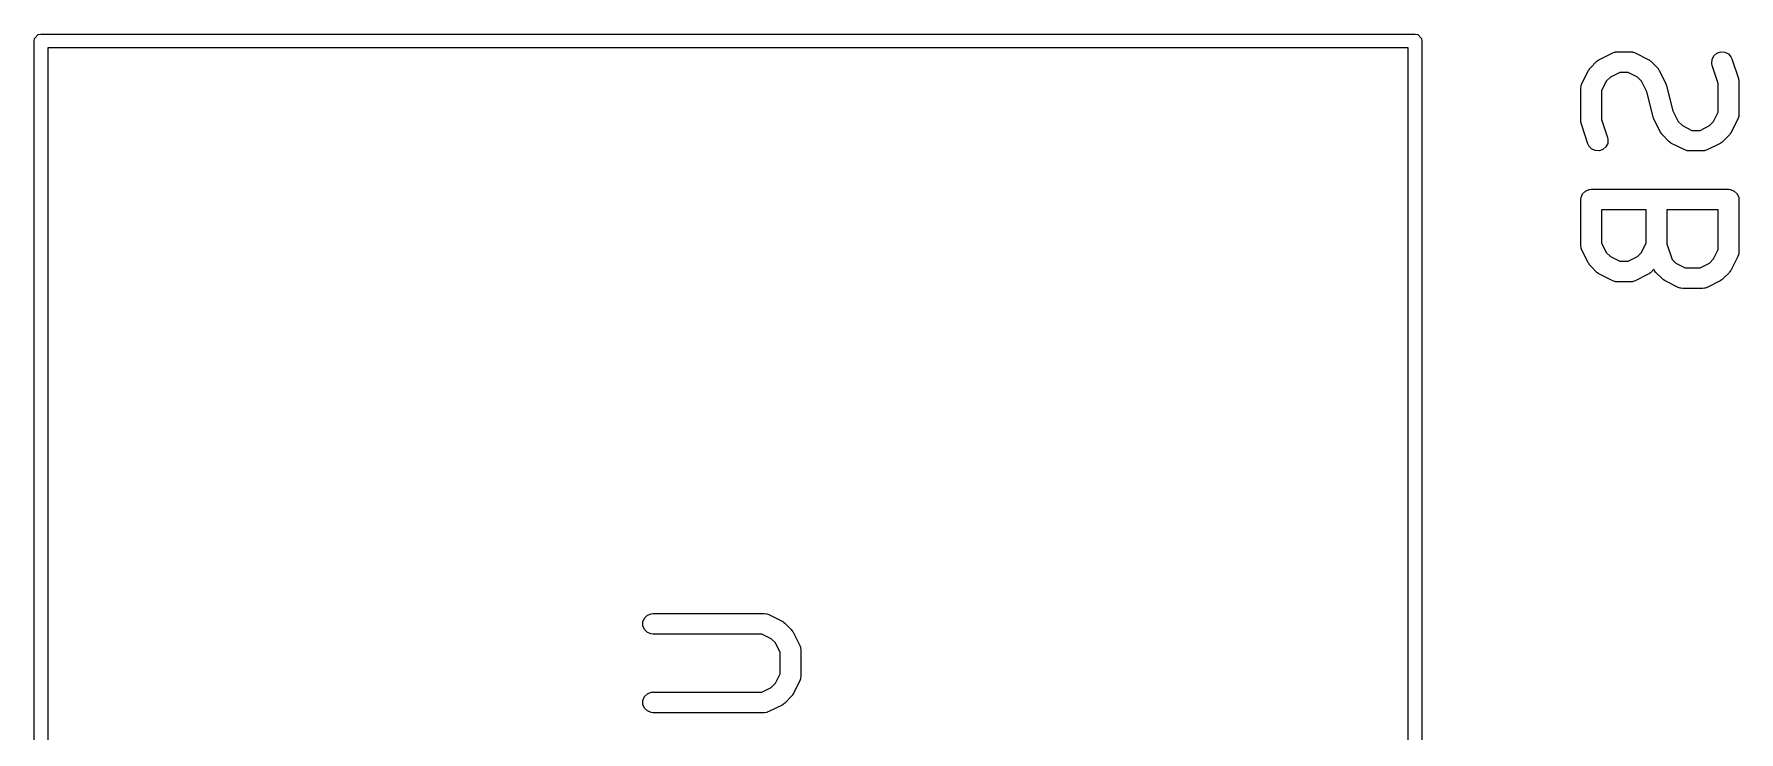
# Model space of a CAD drawing. Extents: x -0.08 to 1.99, y 0.07 to 3.69.
# Drawn here: x 0.8376 to 1.3261, y 1.8002 to 2 of the extents above; entities that cross this region are included whole.
import ezdxf

# ---------------------------------------------------------------- set-up
doc = ezdxf.new("R2010")
doc.units = 0
doc.header["$MEASUREMENT"] = 0
doc.layers.add('BLACK', color=7, linetype='CONTINUOUS')

msp = doc.modelspace()

# ---------------------------------------------------------------- linework, layer by layer
at = {"layer": 'BLACK', "linetype": 'CONTINUOUS'}
for p, q in [((0.8376, 1.99803), (0.83775, 1.99878)), ((0.8376, 1.60433), (0.8376, 1.99803)), ((0.83775, 1.99878), (0.83881, 1.99985)), ((0.83881, 1.99985), (0.83957, 2)), ((0.83957, 2), (1.23327, 2)), ((1.23327, 2), (1.23402, 1.99985)), ((1.23402, 1.99985), (1.23509, 1.99878)), ((1.23509, 1.99878), (1.23524, 1.99803)), ((1.23524, 1.99803), (1.23524, 1.6437)), ((0.84154, 1.99606), (0.84154, 1.6063)), ((1.2313, 1.99606), (0.84154, 1.99606)), ((1.2313, 1.64452), (1.2313, 1.99606)), ((1.28616, 1.99276), (1.28991, 1.99464)), ((1.28991, 1.99464), (1.29045, 1.99484)), ((1.29045, 1.99484), (1.29056, 1.99485)), ((1.29056, 1.99485), (1.29066, 1.99489)), ((1.29066, 1.99489), (1.29123, 1.99495)), ((1.29123, 1.99495), (1.29498, 1.99495)), ((1.29498, 1.99495), (1.29556, 1.99489)), ((1.29556, 1.99489), (1.29566, 1.99485)), ((1.29566, 1.99485), (1.29576, 1.99484)), ((1.29576, 1.99484), (1.2963, 1.99464)), ((1.2963, 1.99464), (1.30005, 1.99276)), ((1.31838, 1.99278), (1.3189, 1.99381)), ((1.3189, 1.99381), (1.31977, 1.99456)), ((1.31977, 1.99456), (1.32086, 1.99493)), ((1.32086, 1.99493), (1.32201, 1.99484)), ((1.32201, 1.99484), (1.32304, 1.99433)), ((1.32304, 1.99433), (1.32379, 1.99346)), ((1.32379, 1.99346), (1.32403, 1.99293)), ((1.32403, 1.99293), (1.3259, 1.98731)), ((1.28109, 1.98582), (1.28297, 1.98957)), ((1.28297, 1.98957), (1.28312, 1.98982)), ((1.28312, 1.98982), (1.28315, 1.98989)), ((1.28315, 1.98989), (1.28322, 1.98997)), ((1.28322, 1.98997), (1.28328, 1.99006)), ((1.28328, 1.99006), (1.28333, 1.99011)), ((1.28333, 1.99011), (1.28352, 1.99033)), ((1.28352, 1.99033), (1.28539, 1.99221)), ((1.28539, 1.99221), (1.28562, 1.9924)), ((1.28562, 1.9924), (1.28567, 1.99245)), ((1.28567, 1.99245), (1.28576, 1.99251)), ((1.28576, 1.99251), (1.28584, 1.99258)), ((1.28584, 1.99258), (1.28591, 1.99261)), ((1.28591, 1.99261), (1.28616, 1.99276)), ((1.29193, 1.98904), (1.28923, 1.9877)), ((1.29428, 1.98904), (1.29193, 1.98904)), ((1.29698, 1.9877), (1.29428, 1.98904)), ((1.30005, 1.99276), (1.3003, 1.99261)), ((1.3003, 1.99261), (1.30037, 1.99258)), ((1.30037, 1.99258), (1.30045, 1.99251)), ((1.30045, 1.99251), (1.30054, 1.99245)), ((1.30054, 1.99245), (1.30059, 1.9924)), ((1.30059, 1.9924), (1.30082, 1.99221)), ((1.30082, 1.99221), (1.30269, 1.99033)), ((1.30269, 1.99033), (1.30288, 1.99011)), ((1.30288, 1.99011), (1.30294, 1.99006)), ((1.30294, 1.99006), (1.30299, 1.98997)), ((1.30299, 1.98997), (1.30306, 1.98989)), ((1.30306, 1.98989), (1.30309, 1.98982)), ((1.30309, 1.98982), (1.30325, 1.98957)), ((1.30325, 1.98957), (1.30512, 1.98582)), ((1.3183, 1.99163), (1.31838, 1.99278)), ((1.31843, 1.99106), (1.3183, 1.99163)), ((1.32015, 1.98589), (1.31843, 1.99106)), ((1.28078, 1.9845), (1.28084, 1.98507)), ((1.28078, 1.97512), (1.28078, 1.9845)), ((1.28084, 1.98507), (1.28088, 1.98517)), ((1.28088, 1.98517), (1.28089, 1.98528)), ((1.28089, 1.98528), (1.28109, 1.98582)), ((1.28803, 1.9865), (1.28669, 1.9838)), ((1.28669, 1.9838), (1.28669, 1.9756)), ((1.28923, 1.9877), (1.28803, 1.9865)), ((1.29818, 1.9865), (1.29698, 1.9877)), ((1.29969, 1.98347), (1.29818, 1.9865)), ((1.30149, 1.97628), (1.29969, 1.98347)), ((1.30512, 1.98582), (1.30514, 1.98578)), ((1.30514, 1.98578), (1.30515, 1.98576)), ((1.30515, 1.98576), (1.30524, 1.98552)), ((1.30524, 1.98552), (1.30533, 1.98528)), ((1.30533, 1.98528), (1.30533, 1.98526)), ((1.30533, 1.98526), (1.30535, 1.98521)), ((1.30535, 1.98521), (1.30714, 1.97803)), ((1.32015, 1.9777), (1.32015, 1.98589)), ((1.3259, 1.98731), (1.32597, 1.98702)), ((1.32597, 1.98702), (1.326, 1.98695)), ((1.326, 1.98695), (1.32601, 1.98684)), ((1.32601, 1.98684), (1.32603, 1.98674)), ((1.32603, 1.98674), (1.32603, 1.98666)), ((1.32603, 1.98666), (1.32606, 1.98637)), ((1.32606, 1.98637), (1.32606, 1.977)), ((1.28081, 1.97483), (1.28078, 1.97512)), ((1.2808, 1.97475), (1.28081, 1.97483)), ((1.28083, 1.97465), (1.2808, 1.97475)), ((1.28084, 1.97455), (1.28083, 1.97465)), ((1.28087, 1.97448), (1.28084, 1.97455)), ((1.28093, 1.97419), (1.28087, 1.97448)), ((1.28281, 1.96857), (1.28093, 1.97419)), ((1.28669, 1.9756), (1.28841, 1.97043)), ((1.30151, 1.97624), (1.30149, 1.97628)), ((1.30151, 1.97622), (1.30151, 1.97624)), ((1.3016, 1.97598), (1.30151, 1.97622)), ((1.30169, 1.97574), (1.3016, 1.97598)), ((1.3017, 1.97572), (1.30169, 1.97574)), ((1.30171, 1.97568), (1.3017, 1.97572)), ((1.30359, 1.97193), (1.30171, 1.97568)), ((1.30714, 1.97803), (1.30866, 1.975)), ((1.30866, 1.975), (1.30985, 1.9738)), ((1.30985, 1.9738), (1.31255, 1.97245)), ((1.31491, 1.97245), (1.3176, 1.9738)), ((1.3176, 1.9738), (1.3188, 1.975)), ((1.3188, 1.975), (1.32015, 1.9777)), ((1.32574, 1.97568), (1.32387, 1.97193)), ((1.32595, 1.97622), (1.32574, 1.97568)), ((1.32596, 1.97632), (1.32595, 1.97622)), ((1.326, 1.97642), (1.32596, 1.97632)), ((1.32606, 1.977), (1.326, 1.97642)), ((1.28304, 1.96804), (1.28281, 1.96857)), ((1.28846, 1.96872), (1.28794, 1.96769)), ((1.28841, 1.97043), (1.28854, 1.96987)), ((1.28854, 1.96987), (1.28846, 1.96872)), ((1.30375, 1.97168), (1.30359, 1.97193)), ((1.30378, 1.97161), (1.30375, 1.97168)), ((1.30384, 1.97153), (1.30378, 1.97161)), ((1.3039, 1.97144), (1.30384, 1.97153)), ((1.30396, 1.97139), (1.3039, 1.97144)), ((1.30414, 1.97116), (1.30396, 1.97139)), ((1.30602, 1.96929), (1.30414, 1.97116)), ((1.30624, 1.9691), (1.30602, 1.96929)), ((1.30629, 1.96904), (1.30624, 1.9691)), ((1.30638, 1.96899), (1.30629, 1.96904)), ((1.30646, 1.96892), (1.30638, 1.96899)), ((1.30654, 1.96889), (1.30646, 1.96892)), ((1.30678, 1.96873), (1.30654, 1.96889)), ((1.31053, 1.96686), (1.30678, 1.96873)), ((1.31255, 1.97245), (1.31491, 1.97245)), ((1.32067, 1.96873), (1.31692, 1.96686)), ((1.32092, 1.96889), (1.32067, 1.96873)), ((1.32099, 1.96892), (1.32092, 1.96889)), ((1.32107, 1.96899), (1.32099, 1.96892)), ((1.32116, 1.96904), (1.32107, 1.96899)), ((1.32122, 1.9691), (1.32116, 1.96904)), ((1.32144, 1.96929), (1.32122, 1.9691)), ((1.32332, 1.97116), (1.32144, 1.96929)), ((1.3235, 1.97139), (1.32332, 1.97116)), ((1.32356, 1.97144), (1.3235, 1.97139)), ((1.32362, 1.97153), (1.32356, 1.97144)), ((1.32368, 1.97161), (1.32362, 1.97153)), ((1.32371, 1.97168), (1.32368, 1.97161)), ((1.32387, 1.97193), (1.32371, 1.97168)), ((1.2838, 1.96717), (1.28304, 1.96804)), ((1.28483, 1.96665), (1.2838, 1.96717)), ((1.28598, 1.96657), (1.28483, 1.96665)), ((1.28707, 1.96693), (1.28598, 1.96657)), ((1.28794, 1.96769), (1.28707, 1.96693)), ((1.31107, 1.96665), (1.31053, 1.96686)), ((1.31118, 1.96664), (1.31107, 1.96665)), ((1.31128, 1.9666), (1.31118, 1.96664)), ((1.31185, 1.96655), (1.31128, 1.9666)), ((1.3156, 1.96655), (1.31185, 1.96655)), ((1.31618, 1.9666), (1.3156, 1.96655)), ((1.31628, 1.96664), (1.31618, 1.9666)), ((1.31638, 1.96665), (1.31628, 1.96664)), ((1.31692, 1.96686), (1.31638, 1.96665)), ((1.28084, 1.9532), (1.28128, 1.95427)), ((1.28128, 1.95427), (1.28209, 1.95508)), ((1.28209, 1.95508), (1.28316, 1.95552)), ((1.28316, 1.95552), (1.28373, 1.95558)), ((1.28373, 1.95558), (1.3231, 1.95558)), ((1.3231, 1.95558), (1.32368, 1.95552)), ((1.32368, 1.95552), (1.32474, 1.95508)), ((1.32474, 1.95508), (1.32556, 1.95427)), ((1.32556, 1.95427), (1.326, 1.9532)), ((1.28078, 1.95263), (1.28084, 1.9532)), ((1.28078, 1.9395), (1.28078, 1.95263)), ((1.29953, 1.94967), (1.28669, 1.94967)), ((1.28669, 1.94967), (1.28669, 1.9402)), ((1.29953, 1.9402), (1.29953, 1.94967)), ((1.32015, 1.94967), (1.30543, 1.94967)), ((1.30543, 1.94967), (1.30543, 1.93998)), ((1.32015, 1.93833), (1.32015, 1.94967)), ((1.326, 1.9532), (1.32606, 1.95263)), ((1.32606, 1.95263), (1.32606, 1.93763)), ((1.28084, 1.93893), (1.28078, 1.9395)), ((1.28669, 1.9402), (1.28803, 1.9375)), ((1.29818, 1.9375), (1.29953, 1.9402)), ((1.30543, 1.93998), (1.30694, 1.93547)), ((1.28088, 1.93883), (1.28084, 1.93893)), ((1.28089, 1.93872), (1.28088, 1.93883)), ((1.28109, 1.93818), (1.28089, 1.93872)), ((1.28297, 1.93443), (1.28109, 1.93818)), ((1.28312, 1.93419), (1.28297, 1.93443)), ((1.28803, 1.9375), (1.28923, 1.93631)), ((1.28923, 1.93631), (1.29193, 1.93496)), ((1.29193, 1.93496), (1.29428, 1.93496)), ((1.29428, 1.93496), (1.29698, 1.93631)), ((1.29698, 1.93631), (1.29818, 1.9375)), ((1.30694, 1.93547), (1.30798, 1.93443)), ((1.30798, 1.93443), (1.31068, 1.93308)), ((1.31491, 1.93308), (1.3176, 1.93443)), ((1.3176, 1.93443), (1.3188, 1.93563)), ((1.3188, 1.93563), (1.32015, 1.93833)), ((1.32574, 1.93631), (1.32387, 1.93256)), ((1.32595, 1.93685), (1.32574, 1.93631)), ((1.32596, 1.93695), (1.32595, 1.93685)), ((1.326, 1.93705), (1.32596, 1.93695)), ((1.32606, 1.93763), (1.326, 1.93705)), ((1.28315, 1.93411), (1.28312, 1.93419)), ((1.28322, 1.93403), (1.28315, 1.93411)), ((1.28328, 1.93394), (1.28322, 1.93403)), ((1.28333, 1.93389), (1.28328, 1.93394)), ((1.28352, 1.93367), (1.28333, 1.93389)), ((1.28539, 1.93179), (1.28352, 1.93367)), ((1.28562, 1.93161), (1.28539, 1.93179)), ((1.28567, 1.93155), (1.28562, 1.93161)), ((1.28576, 1.93149), (1.28567, 1.93155)), ((1.28584, 1.93142), (1.28576, 1.93149)), ((1.28591, 1.93139), (1.28584, 1.93142)), ((1.28616, 1.93124), (1.28591, 1.93139)), ((1.28991, 1.92936), (1.28616, 1.93124)), ((1.30005, 1.93124), (1.2963, 1.92936)), ((1.3003, 1.93139), (1.30005, 1.93124)), ((1.30037, 1.93142), (1.3003, 1.93139)), ((1.30045, 1.93149), (1.30037, 1.93142)), ((1.30054, 1.93155), (1.30045, 1.93149)), ((1.30059, 1.93161), (1.30054, 1.93155)), ((1.30082, 1.93179), (1.30059, 1.93161)), ((1.30168, 1.93266), (1.30082, 1.93179)), ((1.30179, 1.93242), (1.30168, 1.93266)), ((1.30186, 1.93234), (1.30179, 1.93242)), ((1.3019, 1.93224), (1.30186, 1.93234)), ((1.30227, 1.93179), (1.3019, 1.93224)), ((1.30414, 1.92992), (1.30227, 1.93179)), ((1.30437, 1.92973), (1.30414, 1.92992)), ((1.30442, 1.92967), (1.30437, 1.92973)), ((1.30451, 1.92962), (1.30442, 1.92967)), ((1.30459, 1.92955), (1.30451, 1.92962)), ((1.30466, 1.92952), (1.30459, 1.92955)), ((1.30491, 1.92936), (1.30466, 1.92952)), ((1.31068, 1.93308), (1.31491, 1.93308)), ((1.32092, 1.92952), (1.32067, 1.92936)), ((1.32099, 1.92955), (1.32092, 1.92952)), ((1.32107, 1.92962), (1.32099, 1.92955)), ((1.32116, 1.92967), (1.32107, 1.92962)), ((1.32122, 1.92973), (1.32116, 1.92967)), ((1.32144, 1.92992), (1.32122, 1.92973)), ((1.32332, 1.93179), (1.32144, 1.92992)), ((1.3235, 1.93202), (1.32332, 1.93179)), ((1.32356, 1.93207), (1.3235, 1.93202)), ((1.32362, 1.93216), (1.32356, 1.93207)), ((1.32368, 1.93224), (1.32362, 1.93216)), ((1.32371, 1.93231), (1.32368, 1.93224)), ((1.32387, 1.93256), (1.32371, 1.93231)), ((1.29045, 1.92916), (1.28991, 1.92936)), ((1.29056, 1.92915), (1.29045, 1.92916)), ((1.29066, 1.92911), (1.29056, 1.92915)), ((1.29123, 1.92905), (1.29066, 1.92911)), ((1.29498, 1.92905), (1.29123, 1.92905)), ((1.29556, 1.92911), (1.29498, 1.92905)), ((1.29566, 1.92915), (1.29556, 1.92911)), ((1.29576, 1.92916), (1.29566, 1.92915)), ((1.2963, 1.92936), (1.29576, 1.92916)), ((1.30866, 1.92749), (1.30491, 1.92936)), ((1.3092, 1.92728), (1.30866, 1.92749)), ((1.30931, 1.92727), (1.3092, 1.92728)), ((1.3094, 1.92723), (1.30931, 1.92727)), ((1.30998, 1.92718), (1.3094, 1.92723)), ((1.3156, 1.92718), (1.30998, 1.92718)), ((1.31618, 1.92723), (1.3156, 1.92718)), ((1.31628, 1.92727), (1.31618, 1.92723)), ((1.31638, 1.92728), (1.31628, 1.92727)), ((1.31692, 1.92749), (1.31638, 1.92728)), ((1.32067, 1.92936), (1.31692, 1.92749)), ((1.01206, 1.83175), (1.0125, 1.83282)), ((1.01206, 1.8306), (1.01206, 1.83175)), ((1.0125, 1.83282), (1.01331, 1.83363)), ((1.01331, 1.83363), (1.01438, 1.83407)), ((1.01438, 1.83407), (1.01495, 1.83413)), ((1.01495, 1.83413), (1.04682, 1.83413)), ((1.04682, 1.83413), (1.0474, 1.83407)), ((1.0474, 1.83407), (1.0475, 1.83403)), ((1.0475, 1.83403), (1.0476, 1.83403)), ((1.0476, 1.83403), (1.04814, 1.83382)), ((1.04814, 1.83382), (1.05189, 1.83194)), ((1.05189, 1.83194), (1.05214, 1.83179)), ((1.05214, 1.83179), (1.05221, 1.83176)), ((1.05221, 1.83176), (1.0523, 1.83169)), ((1.0125, 1.82954), (1.01206, 1.8306)), ((1.01331, 1.82872), (1.0125, 1.82954)), ((1.01438, 1.82828), (1.01331, 1.82872)), ((1.01495, 1.82822), (1.01438, 1.82828)), ((1.04613, 1.82822), (1.01495, 1.82822)), ((1.04882, 1.82688), (1.04613, 1.82822)), ((1.05002, 1.82568), (1.04882, 1.82688)), ((1.0523, 1.83169), (1.05238, 1.83164)), ((1.05238, 1.83164), (1.05244, 1.83158)), ((1.05244, 1.83158), (1.05266, 1.83139)), ((1.05266, 1.83139), (1.05454, 1.82952)), ((1.05454, 1.82952), (1.05472, 1.82929)), ((1.05472, 1.82929), (1.05478, 1.82924)), ((1.05478, 1.82924), (1.05484, 1.82915)), ((1.05484, 1.82915), (1.0549, 1.82907)), ((1.0549, 1.82907), (1.05493, 1.829)), ((1.05493, 1.829), (1.05509, 1.82875)), ((1.05509, 1.82875), (1.05696, 1.825)), ((1.05137, 1.82298), (1.05002, 1.82568)), ((1.05137, 1.81688), (1.05137, 1.82298)), ((1.05696, 1.825), (1.05717, 1.82446)), ((1.05717, 1.82446), (1.05718, 1.82435)), ((1.05718, 1.82435), (1.05722, 1.82425)), ((1.05722, 1.82425), (1.05728, 1.82368)), ((1.05728, 1.82368), (1.05728, 1.81618)), ((1.04613, 1.81163), (1.04882, 1.81298)), ((1.04882, 1.81298), (1.05002, 1.81418)), ((1.05002, 1.81418), (1.05137, 1.81688)), ((1.05696, 1.81486), (1.05509, 1.81111)), ((1.05717, 1.8154), (1.05696, 1.81486)), ((1.05718, 1.81551), (1.05717, 1.8154)), ((1.05722, 1.8156), (1.05718, 1.81551)), ((1.05728, 1.81618), (1.05722, 1.8156)), ((1.01206, 1.80926), (1.0125, 1.81032)), ((1.01206, 1.8081), (1.01206, 1.80926)), ((1.0125, 1.80704), (1.01206, 1.8081)), ((1.0125, 1.81032), (1.01331, 1.81114)), ((1.01331, 1.81114), (1.01438, 1.81158)), ((1.01438, 1.81158), (1.01495, 1.81163)), ((1.01495, 1.81163), (1.04613, 1.81163)), ((1.05189, 1.80791), (1.04814, 1.80604)), ((1.05214, 1.80807), (1.05189, 1.80791)), ((1.05221, 1.8081), (1.05214, 1.80807)), ((1.0523, 1.80817), (1.05221, 1.8081)), ((1.05238, 1.80822), (1.0523, 1.80817)), ((1.05244, 1.80828), (1.05238, 1.80822)), ((1.05266, 1.80847), (1.05244, 1.80828)), ((1.05454, 1.81034), (1.05266, 1.80847)), ((1.05472, 1.81057), (1.05454, 1.81034)), ((1.05478, 1.81062), (1.05472, 1.81057)), ((1.05484, 1.81071), (1.05478, 1.81062)), ((1.0549, 1.81079), (1.05484, 1.81071)), ((1.05493, 1.81086), (1.0549, 1.81079)), ((1.05509, 1.81111), (1.05493, 1.81086)), ((1.01331, 1.80623), (1.0125, 1.80704)), ((1.01438, 1.80578), (1.01331, 1.80623)), ((1.01495, 1.80573), (1.01438, 1.80578)), ((1.04682, 1.80573), (1.01495, 1.80573)), ((1.0474, 1.80578), (1.04682, 1.80573)), ((1.0475, 1.80582), (1.0474, 1.80578)), ((1.0476, 1.80583), (1.0475, 1.80582)), ((1.04814, 1.80604), (1.0476, 1.80583))]:
    msp.add_line(p, q, dxfattribs=at)

doc.saveas('drawing.dxf')
